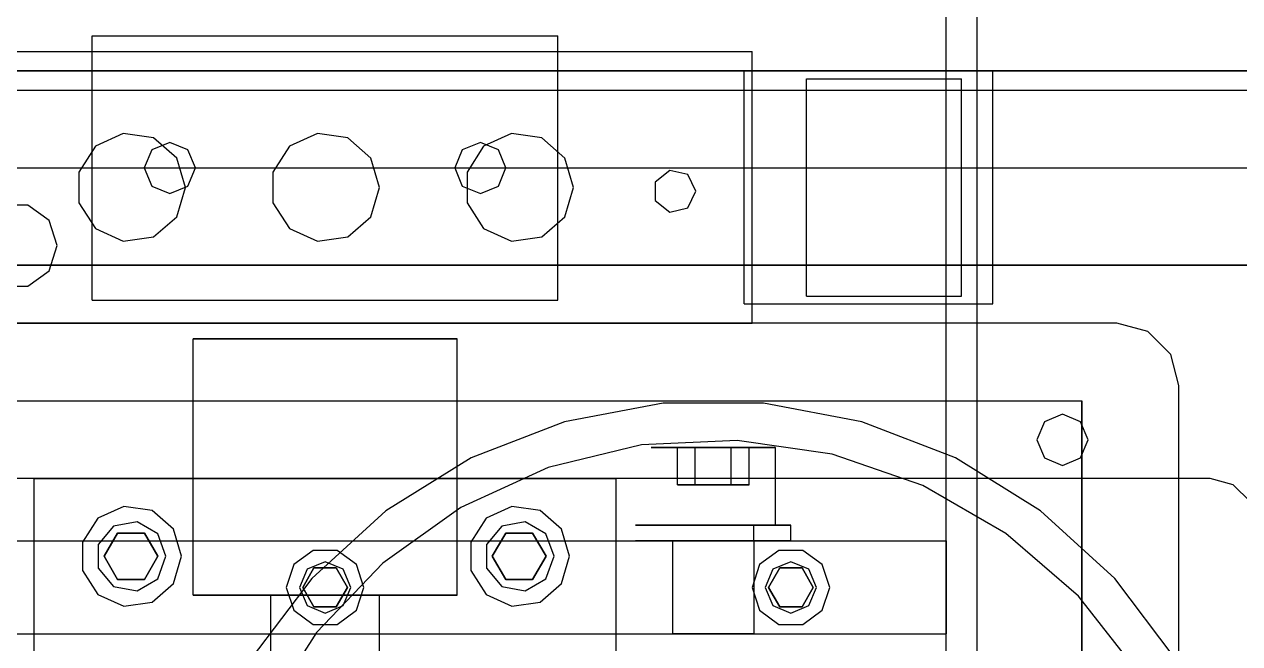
# Model space of a CAD drawing. Header units: millimetres. Extents: x -201 to 3037, y -406 to 3230.
# Drawn here: x 251.2 to 407.8, y 2638.8 to 2718.5 of the extents above; entities that cross this region are included whole.
import ezdxf

# ---------------------------------------------------------------- set-up
doc = ezdxf.new("R2010")
doc.units = ezdxf.units.MM
doc.layers.add('HIDDEN', color=8, linetype='Continuous')
doc.layers.add('VISIBLE', color=7, linetype='Continuous')

msp = doc.modelspace()

# ---------------------------------------------------------------- linework, layer by layer
at = {"layer": 'HIDDEN'}
for points in [[(370, 2060), (370, 2890)], [(370, 2060), (370, 2890)], [(374, 2060), (374, 2890)], [(374, 2060), (374, 2890)], [(260, 2683), (260, 2717)], [(260, 2683), (260, 2717)], [(260, 2717), (320, 2717)], [(260, 2717), (320, 2717)], [(320, 2683), (320, 2717)], [(320, 2683), (320, 2717)], [(235, 2715), (345, 2715)], [(345, 2680), (345, 2715)], [(1140, 2712.5), (90, 2712.5)], [(90, 2712.5), (1140, 2712.5)], [(1140, 2712.5), (90, 2712.5)], [(150, 2712.5), (430, 2712.5)], [(344, 2682.5), (344, 2712.5)], [(344, 2682.5), (344, 2712.5)], [(344, 2712.5), (376, 2712.5)], [(344, 2712.5), (345, 2712.5)], [(376, 2682.5), (376, 2712.5)], [(352, 2683.5), (352, 2711.5)], [(352, 2711.5), (372, 2711.5)], [(372, 2683.5), (372, 2711.5)], [(230, 2710), (450, 2710)], [(230, 2710), (450, 2710)], [(272, 2697.5), (270.89, 2701.28), (267.91, 2703.87), (264, 2704.43), (260.42, 2702.79), (258.28, 2699.47), (258.28, 2695.53), (260.42, 2692.21), (264, 2690.57), (267.91, 2691.13), (270.89, 2693.72), (272, 2697.5)], [(297, 2697.5), (295.89, 2701.28), (292.91, 2703.87), (289, 2704.43), (285.42, 2702.79), (283.28, 2699.47), (283.28, 2695.53), (285.42, 2692.21), (289, 2690.57), (292.91, 2691.13), (295.89, 2693.72), (297, 2697.5)], [(322, 2697.5), (320.89, 2701.28), (317.91, 2703.87), (314, 2704.43), (310.42, 2702.79), (308.28, 2699.47), (308.28, 2695.53), (310.42, 2692.21), (314, 2690.57), (317.91, 2691.13), (320.89, 2693.72), (322, 2697.5)], [(273.3, 2700), (272.33, 2702.33), (270, 2703.3), (267.67, 2702.33), (266.7, 2700), (267.67, 2697.67), (270, 2696.7), (272.33, 2697.67), (273.3, 2700)], [(273.3, 2700), (272.33, 2702.33), (270, 2703.3), (267.67, 2702.33), (266.7, 2700), (267.67, 2697.67), (270, 2696.7), (272.33, 2697.67), (273.3, 2700)], [(313.3, 2700), (312.33, 2702.33), (310, 2703.3), (307.67, 2702.33), (306.7, 2700), (307.67, 2697.67), (310, 2696.7), (312.33, 2697.67), (313.3, 2700)], [(313.3, 2700), (312.33, 2702.33), (310, 2703.3), (307.67, 2702.33), (306.7, 2700), (307.67, 2697.67), (310, 2696.7), (312.33, 2697.67), (313.3, 2700)], [(240, 2700), (440, 2700)], [(240, 2700), (440, 2700)], [(337.75, 2697), (336.71, 2699.15), (334.39, 2699.68), (332.52, 2698.19), (332.52, 2695.81), (334.39, 2694.32), (336.71, 2694.85), (337.75, 2697)], [(337.75, 2697), (336.71, 2699.15), (334.39, 2699.68), (332.52, 2698.19), (332.52, 2695.81), (334.39, 2694.32), (336.71, 2694.85), (337.75, 2697)], [(255.5, 2690), (254.45, 2693.23), (251.7, 2695.23), (248.3, 2695.23), (245.55, 2693.23), (244.5, 2690), (245.55, 2686.77), (248.3, 2684.77), (251.7, 2684.77), (254.45, 2686.77), (255.5, 2690)], [(255.5, 2690), (254.45, 2693.23), (251.7, 2695.23), (248.3, 2695.23), (245.55, 2693.23), (244.5, 2690), (245.55, 2686.77), (248.3, 2684.77), (251.7, 2684.77), (254.45, 2686.77), (255.5, 2690)], [(1140, 2687.5), (90, 2687.5)], [(90, 2687.5), (1140, 2687.5)], [(1140, 2687.5), (90, 2687.5)], [(150, 2687.5), (430, 2687.5)], [(260, 2683), (320, 2683)], [(260, 2683), (320, 2683)], [(344, 2682.5), (376, 2682.5)], [(344, 2682.5), (345, 2682.5)], [(352, 2683.5), (372, 2683.5)], [(392, 2680), (188, 2680)], [(392, 2680), (188, 2680)], [(235, 2680), (345, 2680)], [(400, 2672), (398.93, 2676), (396, 2678.93), (392, 2680)], [(400, 2672), (398.93, 2676), (396, 2678.93), (392, 2680)], [(307, 2678), (306.57, 2678), (305.32, 2678), (303.29, 2678), (300.6, 2678), (297.38, 2678), (293.78, 2678), (290, 2678), (286.22, 2678), (282.62, 2678), (279.4, 2678), (276.71, 2678), (274.68, 2678), (273.43, 2678), (273, 2678)], [(273, 2678), (273.11, 2678), (273.43, 2678), (273.95, 2678), (274.68, 2678), (275.61, 2678), (276.71, 2678), (277.98, 2678), (279.4, 2678), (280.96, 2678), (282.62, 2678), (284.39, 2678), (286.22, 2678), (288.1, 2678), (290, 2678)], [(307, 2678), (306.57, 2678), (305.32, 2678), (303.29, 2678), (300.6, 2678), (297.38, 2678), (293.78, 2678), (290, 2678), (286.22, 2678), (282.62, 2678), (279.4, 2678), (276.71, 2678), (274.68, 2678), (273.43, 2678), (273, 2678)], [(290, 2678), (291.9, 2678), (293.78, 2678), (295.61, 2678), (297.38, 2678), (299.04, 2678), (300.6, 2678), (302.02, 2678), (303.29, 2678), (304.39, 2678), (305.32, 2678), (306.05, 2678), (306.57, 2678), (306.89, 2678), (307, 2678)], [(400, 2528), (400, 2672)], [(400, 2528), (400, 2672)], [(192.5, 2670), (387.5, 2670)], [(192.5, 2670), (387.5, 2670)], [(399.52, 2636.85), (391.73, 2647.16), (382.18, 2655.86), (371.2, 2662.66), (359.16, 2667.33), (346.46, 2669.7), (333.54, 2669.7), (320.84, 2667.33), (308.8, 2662.66), (297.82, 2655.86), (288.27, 2647.16), (280.48, 2636.85)], [(399.52, 2636.85), (391.73, 2647.16), (382.18, 2655.86), (371.2, 2662.66), (359.16, 2667.33), (346.46, 2669.7), (333.54, 2669.7), (320.84, 2667.33), (308.8, 2662.66), (297.82, 2655.86), (288.27, 2647.16), (280.48, 2636.85)], [(387.5, 2664), (387.5, 2664.67), (387.5, 2665.34), (387.5, 2665.98), (387.5, 2666.6), (387.5, 2667.19), (387.5, 2667.74), (387.5, 2668.24), (387.5, 2668.69), (387.5, 2669.08), (387.5, 2669.41), (387.5, 2669.66), (387.5, 2669.85), (387.5, 2669.96), (387.5, 2670)], [(387.5, 2670), (387.5, 2669.99), (387.5, 2669.96), (387.5, 2669.9), (387.5, 2669.83), (387.5, 2669.73), (387.5, 2669.61), (387.5, 2669.47), (387.5, 2669.31), (387.5, 2669.14), (387.5, 2668.94), (387.5, 2668.73), (387.5, 2668.49), (387.5, 2668.25), (387.5, 2667.98)], [(388.3, 2665), (387.33, 2667.33), (385, 2668.3), (382.67, 2667.33), (381.7, 2665), (382.67, 2662.67), (385, 2661.7), (387.33, 2662.67), (388.3, 2665)], [(388.3, 2665), (387.33, 2667.33), (385, 2668.3), (382.67, 2667.33), (381.7, 2665), (382.67, 2662.67), (385, 2661.7), (387.33, 2662.67), (388.3, 2665)], [(387.5, 2667.98), (387.5, 2609.7)], [(394.68, 2635.14), (387.04, 2644.86), (377.7, 2652.95), (367, 2659.13), (355.32, 2663.17), (343.09, 2664.93), (330.75, 2664.34), (318.74, 2661.43), (307.5, 2656.29), (297.43, 2649.12), (288.91, 2640.18), (282.23, 2629.78)], [(394.68, 2635.14), (387.04, 2644.86), (377.7, 2652.95), (367, 2659.13), (355.32, 2663.17), (343.09, 2664.93), (330.75, 2664.34), (318.74, 2661.43), (307.5, 2656.29), (297.43, 2649.12), (288.91, 2640.18), (282.23, 2629.78)], [(348, 2664), (347.8, 2664), (347.21, 2664), (346.25, 2664), (344.99, 2664), (343.47, 2664), (341.78, 2664), (340, 2664), (338.22, 2664), (336.53, 2664), (335.01, 2664), (333.75, 2664), (332.79, 2664), (332.2, 2664), (332, 2664)], [(332, 2664), (332.2, 2664), (332.79, 2664), (333.75, 2664), (335.01, 2664), (336.53, 2664), (338.22, 2664), (340, 2664), (341.78, 2664), (343.47, 2664), (344.99, 2664), (346.25, 2664), (347.21, 2664), (347.8, 2664), (348, 2664)], [(335.38, 2664), (337.69, 2664)], [(337.69, 2664), (335.38, 2664)], [(335.38, 2659.2), (335.38, 2664)], [(337.69, 2664), (342.31, 2664)], [(342.31, 2664), (337.69, 2664)], [(337.69, 2659.2), (337.69, 2664)], [(337.69, 2659.2), (337.69, 2664)], [(344.62, 2664), (342.31, 2664)], [(342.31, 2664), (344.62, 2664)], [(342.31, 2659.2), (342.31, 2664)], [(342.31, 2659.2), (342.31, 2664)], [(344.62, 2659.2), (344.62, 2664)], [(348, 2654), (348, 2664)], [(387.5, 2536), (387.5, 2664)], [(404, 2660), (176, 2660)], [(404, 2660), (176, 2660)], [(252.5, 2540), (252.5, 2660)], [(252.5, 2660), (327.5, 2660)], [(273, 2660), (307, 2660)], [(327.5, 2540), (327.5, 2660)], [(337.69, 2659.2), (335.38, 2659.2)], [(335.38, 2659.2), (337.69, 2659.2)], [(342.31, 2659.2), (337.69, 2659.2)], [(337.69, 2659.2), (342.31, 2659.2)], [(342.31, 2659.2), (344.62, 2659.2)], [(344.62, 2659.2), (342.31, 2659.2)], [(410, 2654), (409.2, 2657), (407, 2659.2), (404, 2660)], [(410, 2654), (409.2, 2657), (407, 2659.2), (404, 2660)], [(271.5, 2650), (270.47, 2653.51), (267.7, 2655.91), (264.07, 2656.43), (260.74, 2654.91), (258.76, 2651.83), (258.76, 2648.17), (260.74, 2645.09), (264.07, 2643.57), (267.7, 2644.09), (270.47, 2646.49), (271.5, 2650)], [(321.5, 2650), (320.47, 2653.51), (317.7, 2655.91), (314.07, 2656.43), (310.74, 2654.91), (308.76, 2651.83), (308.76, 2648.17), (310.74, 2645.09), (314.07, 2643.57), (317.7, 2644.09), (320.47, 2646.49), (321.5, 2650)], [(269.5, 2650), (268.45, 2652.89), (265.78, 2654.43), (262.75, 2653.9), (260.77, 2651.54), (260.77, 2648.46), (262.75, 2646.1), (265.78, 2645.57), (268.45, 2647.11), (269.5, 2650)], [(269.5, 2650), (268.45, 2652.89), (265.78, 2654.43), (262.75, 2653.9), (260.77, 2651.54), (260.77, 2648.46), (262.75, 2646.1), (265.78, 2645.57), (268.45, 2647.11), (269.5, 2650)], [(269.5, 2650), (268.45, 2652.89), (265.78, 2654.43), (262.75, 2653.9), (260.77, 2651.54), (260.77, 2648.46), (262.75, 2646.1), (265.78, 2645.57), (268.45, 2647.11), (269.5, 2650)], [(269.5, 2650), (268.45, 2652.89), (265.78, 2654.43), (262.75, 2653.9), (260.77, 2651.54), (260.77, 2648.46), (262.75, 2646.1), (265.78, 2645.57), (268.45, 2647.11), (269.5, 2650)], [(319.5, 2650), (318.45, 2652.89), (315.78, 2654.43), (312.75, 2653.9), (310.77, 2651.54), (310.77, 2648.46), (312.75, 2646.1), (315.78, 2645.57), (318.45, 2647.11), (319.5, 2650)], [(319.5, 2650), (318.45, 2652.89), (315.78, 2654.43), (312.75, 2653.9), (310.77, 2651.54), (310.77, 2648.46), (312.75, 2646.1), (315.78, 2645.57), (318.45, 2647.11), (319.5, 2650)], [(319.5, 2650), (318.45, 2652.89), (315.78, 2654.43), (312.75, 2653.9), (310.77, 2651.54), (310.77, 2648.46), (312.75, 2646.1), (315.78, 2645.57), (318.45, 2647.11), (319.5, 2650)], [(319.5, 2650), (318.45, 2652.89), (315.78, 2654.43), (312.75, 2653.9), (310.77, 2651.54), (310.77, 2648.46), (312.75, 2646.1), (315.78, 2645.57), (318.45, 2647.11), (319.5, 2650)], [(350, 2654), (349.75, 2654), (349.01, 2654), (347.82, 2654), (346.23, 2654), (344.34, 2654), (342.23, 2654), (340, 2654), (337.77, 2654), (335.66, 2654), (333.77, 2654), (332.18, 2654), (330.99, 2654), (330.25, 2654), (330, 2654)], [(330, 2654), (330.25, 2654), (330.99, 2654), (332.18, 2654), (333.77, 2654), (335.66, 2654), (337.77, 2654), (340, 2654), (342.23, 2654), (344.34, 2654), (346.23, 2654), (347.82, 2654), (349.01, 2654), (349.75, 2654), (350, 2654)], [(348, 2654), (347.8, 2654), (347.21, 2654), (346.25, 2654), (344.99, 2654), (343.47, 2654), (341.78, 2654), (340, 2654), (338.22, 2654), (336.53, 2654), (335.01, 2654), (333.75, 2654), (332.79, 2654), (332.2, 2654), (332, 2654)], [(332, 2654), (332.2, 2654), (332.79, 2654), (333.75, 2654), (335.01, 2654), (336.53, 2654), (338.22, 2654), (340, 2654), (341.78, 2654), (343.47, 2654), (344.99, 2654), (346.25, 2654), (347.21, 2654), (347.8, 2654), (348, 2654)], [(345.25, 2654), (345.12, 2654), (344.73, 2654), (344.1, 2654), (343.27, 2654), (342.28, 2654), (341.17, 2654), (340, 2654), (338.83, 2654), (337.72, 2654), (336.73, 2654), (335.9, 2654), (335.27, 2654), (334.88, 2654), (334.75, 2654)], [(334.75, 2654), (334.88, 2654), (335.27, 2654), (335.9, 2654), (336.73, 2654), (337.72, 2654), (338.83, 2654), (340, 2654), (341.17, 2654), (342.28, 2654), (343.27, 2654), (344.1, 2654), (344.73, 2654), (345.12, 2654), (345.25, 2654)], [(345.25, 2652), (345.25, 2654)], [(350, 2652), (350, 2654)], [(263.27, 2653), (261.54, 2650)], [(266.73, 2653), (263.27, 2653)], [(268.46, 2650), (266.73, 2653)], [(313.27, 2653), (311.54, 2650)], [(316.73, 2653), (313.27, 2653)], [(318.46, 2650), (316.73, 2653)], [(210, 2652), (370, 2652)], [(210, 2652), (370, 2652)], [(295, 2646), (294.05, 2648.94), (291.55, 2650.76), (288.45, 2650.76), (285.95, 2648.94), (285, 2646), (285.95, 2643.06), (288.45, 2641.24), (291.55, 2641.24), (294.05, 2643.06), (295, 2646)], [(295, 2646), (294.05, 2648.94), (291.55, 2650.76), (288.45, 2650.76), (285.95, 2648.94), (285, 2646), (285.95, 2643.06), (288.45, 2641.24), (291.55, 2641.24), (294.05, 2643.06), (295, 2646)], [(350, 2652), (349.75, 2652), (349.01, 2652), (347.82, 2652), (346.23, 2652), (344.34, 2652), (342.23, 2652), (340, 2652), (337.77, 2652), (335.66, 2652), (333.77, 2652), (332.18, 2652), (330.99, 2652), (330.25, 2652), (330, 2652)], [(330, 2652), (330.25, 2652), (330.99, 2652), (332.18, 2652), (333.77, 2652), (335.66, 2652), (337.77, 2652), (340, 2652), (342.23, 2652), (344.34, 2652), (346.23, 2652), (347.82, 2652), (349.01, 2652), (349.75, 2652), (350, 2652)], [(345.25, 2652), (345.12, 2652), (344.73, 2652), (344.1, 2652), (343.27, 2652), (342.28, 2652), (341.17, 2652), (340, 2652), (338.83, 2652), (337.72, 2652), (336.73, 2652), (335.9, 2652), (335.27, 2652), (334.88, 2652), (334.75, 2652)], [(334.75, 2652), (334.88, 2652), (335.27, 2652), (335.9, 2652), (336.73, 2652), (337.72, 2652), (338.83, 2652), (340, 2652), (341.17, 2652), (342.28, 2652), (343.27, 2652), (344.1, 2652), (344.73, 2652), (345.12, 2652), (345.25, 2652)], [(334.75, 2652), (334.75, 2640)], [(334.75, 2652), (334.75, 2640)], [(345.25, 2652), (345.12, 2652), (344.73, 2652), (344.1, 2652), (343.27, 2652), (342.28, 2652), (341.17, 2652), (340, 2652), (338.83, 2652), (337.72, 2652), (336.73, 2652), (335.9, 2652), (335.27, 2652), (334.88, 2652), (334.75, 2652)], [(334.75, 2652), (334.88, 2652), (335.27, 2652), (335.9, 2652), (336.73, 2652), (337.72, 2652), (338.83, 2652), (340, 2652), (341.17, 2652), (342.28, 2652), (343.27, 2652), (344.1, 2652), (344.73, 2652), (345.12, 2652), (345.25, 2652)], [(355, 2646), (354.05, 2648.94), (351.55, 2650.76), (348.45, 2650.76), (345.95, 2648.94), (345, 2646), (345.95, 2643.06), (348.45, 2641.24), (351.55, 2641.24), (354.05, 2643.06), (355, 2646)], [(355, 2646), (354.05, 2648.94), (351.55, 2650.76), (348.45, 2650.76), (345.95, 2648.94), (345, 2646), (345.95, 2643.06), (348.45, 2641.24), (351.55, 2641.24), (354.05, 2643.06), (355, 2646)], [(345.25, 2652), (345.25, 2640)], [(345.25, 2652), (345.25, 2640)], [(370, 2652), (370, 2640)], [(370, 2652), (370, 2640)], [(261.54, 2650), (263.27, 2647)], [(266.73, 2647), (268.46, 2650)], [(293.3, 2646), (292.33, 2648.33), (290, 2649.3), (287.67, 2648.33), (286.7, 2646), (287.67, 2643.67), (290, 2642.7), (292.33, 2643.67), (293.3, 2646)], [(293.3, 2646), (292.33, 2648.33), (290, 2649.3), (287.67, 2648.33), (286.7, 2646), (287.67, 2643.67), (290, 2642.7), (292.33, 2643.67), (293.3, 2646)], [(311.54, 2650), (313.27, 2647)], [(316.73, 2647), (318.46, 2650)], [(353.3, 2646), (352.33, 2648.33), (350, 2649.3), (347.67, 2648.33), (346.7, 2646), (347.67, 2643.67), (350, 2642.7), (352.33, 2643.67), (353.3, 2646)], [(353.3, 2646), (352.33, 2648.33), (350, 2649.3), (347.67, 2648.33), (346.7, 2646), (347.67, 2643.67), (350, 2642.7), (352.33, 2643.67), (353.3, 2646)], [(287.11, 2646), (288.56, 2648.5)], [(288.56, 2648.5), (287.11, 2646)], [(288.56, 2648.5), (291.44, 2648.5)], [(291.44, 2648.5), (288.56, 2648.5)], [(291.44, 2648.5), (292.89, 2646)], [(292.89, 2646), (291.44, 2648.5)], [(347.11, 2646), (348.56, 2648.5)], [(348.56, 2648.5), (347.11, 2646)], [(348.56, 2648.5), (351.44, 2648.5)], [(351.44, 2648.5), (348.56, 2648.5)], [(351.44, 2648.5), (352.89, 2646)], [(352.89, 2646), (351.44, 2648.5)], [(263.27, 2647), (266.73, 2647)], [(313.27, 2647), (316.73, 2647)], [(307, 2645), (306.57, 2645), (305.32, 2645), (303.29, 2645), (300.6, 2645), (297.38, 2645), (293.78, 2645), (290, 2645), (286.22, 2645), (282.62, 2645), (279.4, 2645), (276.71, 2645), (274.68, 2645), (273.43, 2645), (273, 2645)], [(273, 2645), (273.11, 2645), (273.43, 2645), (273.95, 2645), (274.68, 2645), (275.61, 2645), (276.71, 2645), (277.98, 2645), (279.4, 2645), (280.96, 2645), (282.62, 2645), (284.39, 2645), (286.22, 2645), (288.1, 2645), (290, 2645)], [(307, 2645), (306.57, 2645), (305.32, 2645), (303.29, 2645), (300.6, 2645), (297.38, 2645), (293.78, 2645), (290, 2645), (286.22, 2645), (282.62, 2645), (279.4, 2645), (276.71, 2645), (274.68, 2645), (273.43, 2645), (273, 2645)], [(297, 2645), (296.82, 2645), (296.31, 2645), (295.47, 2645), (294.36, 2645), (293.04, 2645), (291.56, 2645), (290, 2645), (288.44, 2645), (286.96, 2645), (285.64, 2645), (284.53, 2645), (283.69, 2645), (283.18, 2645), (283, 2645)], [(283, 2645), (283.04, 2645), (283.18, 2645), (283.39, 2645), (283.69, 2645), (284.07, 2645), (284.53, 2645), (285.05, 2645), (285.64, 2645), (286.28, 2645), (286.96, 2645), (287.69, 2645), (288.44, 2645), (289.22, 2645), (290, 2645)], [(297, 2645), (296.82, 2645), (296.31, 2645), (295.47, 2645), (294.36, 2645), (293.04, 2645), (291.56, 2645), (290, 2645), (288.44, 2645), (286.96, 2645), (285.64, 2645), (284.53, 2645), (283.69, 2645), (283.18, 2645), (283, 2645)], [(283, 2645), (283.04, 2645), (283.18, 2645), (283.39, 2645), (283.69, 2645), (284.07, 2645), (284.53, 2645), (285.05, 2645), (285.64, 2645), (286.28, 2645), (286.96, 2645), (287.69, 2645), (288.44, 2645), (289.22, 2645), (290, 2645)], [(288.56, 2643.5), (287.11, 2646)], [(287.11, 2646), (288.56, 2643.5)], [(290, 2645), (290.78, 2645), (291.56, 2645), (292.31, 2645), (293.04, 2645), (293.72, 2645), (294.36, 2645), (294.95, 2645), (295.47, 2645), (295.93, 2645), (296.31, 2645), (296.61, 2645), (296.82, 2645), (296.96, 2645), (297, 2645)], [(290, 2645), (290.78, 2645), (291.56, 2645), (292.31, 2645), (293.04, 2645), (293.72, 2645), (294.36, 2645), (294.95, 2645), (295.47, 2645), (295.93, 2645), (296.31, 2645), (296.61, 2645), (296.82, 2645), (296.96, 2645), (297, 2645)], [(290, 2645), (291.9, 2645), (293.78, 2645), (295.61, 2645), (297.38, 2645), (299.04, 2645), (300.6, 2645), (302.02, 2645), (303.29, 2645), (304.39, 2645), (305.32, 2645), (306.05, 2645), (306.57, 2645), (306.89, 2645), (307, 2645)], [(292.89, 2646), (291.44, 2643.5)], [(291.44, 2643.5), (292.89, 2646)], [(348.56, 2643.5), (347.11, 2646)], [(347.11, 2646), (348.56, 2643.5)], [(352.89, 2646), (351.44, 2643.5)], [(351.44, 2643.5), (352.89, 2646)], [(291.44, 2643.5), (288.56, 2643.5)], [(288.56, 2643.5), (291.44, 2643.5)], [(351.44, 2643.5), (348.56, 2643.5)], [(348.56, 2643.5), (351.44, 2643.5)], [(210, 2640), (370, 2640)], [(210, 2640), (370, 2640)], [(210, 2640), (370, 2640)], [(210, 2640), (370, 2640)], [(345.25, 2640), (345.12, 2640), (344.73, 2640), (344.1, 2640), (343.27, 2640), (342.28, 2640), (341.17, 2640), (340, 2640), (338.83, 2640), (337.72, 2640), (336.73, 2640), (335.9, 2640), (335.27, 2640), (334.88, 2640), (334.75, 2640)], [(334.75, 2640), (334.88, 2640), (335.27, 2640), (335.9, 2640), (336.73, 2640), (337.72, 2640), (338.83, 2640), (340, 2640), (341.17, 2640), (342.28, 2640), (343.27, 2640), (344.1, 2640), (344.73, 2640), (345.12, 2640), (345.25, 2640)], [(370, 2560), (370, 2640)], [(370, 2560), (370, 2640)]]:
    msp.add_lwpolyline(points, dxfattribs=at)
at = {"layer": 'VISIBLE'}
for points in [[(235, 2715), (345, 2715)], [(345, 2680), (345, 2715)], [(345, 2712.5), (376, 2712.5)], [(376, 2682.5), (376, 2712.5)], [(352, 2683.5), (352, 2711.5)], [(352, 2711.5), (372, 2711.5)], [(372, 2683.5), (372, 2711.5)], [(272, 2697.5), (270.89, 2701.28), (267.91, 2703.87), (264, 2704.43), (260.42, 2702.79), (258.28, 2699.47), (258.28, 2695.53), (260.42, 2692.21), (264, 2690.57), (267.91, 2691.13), (270.89, 2693.72), (272, 2697.5)], [(297, 2697.5), (295.89, 2701.28), (292.91, 2703.87), (289, 2704.43), (285.42, 2702.79), (283.28, 2699.47), (283.28, 2695.53), (285.42, 2692.21), (289, 2690.57), (292.91, 2691.13), (295.89, 2693.72), (297, 2697.5)], [(322, 2697.5), (320.89, 2701.28), (317.91, 2703.87), (314, 2704.43), (310.42, 2702.79), (308.28, 2699.47), (308.28, 2695.53), (310.42, 2692.21), (314, 2690.57), (317.91, 2691.13), (320.89, 2693.72), (322, 2697.5)], [(345, 2682.5), (376, 2682.5)], [(352, 2683.5), (372, 2683.5)], [(235, 2680), (345, 2680)], [(273, 2678), (273.11, 2678), (273.43, 2678), (273.95, 2678), (274.68, 2678), (275.61, 2678), (276.71, 2678), (277.98, 2678), (279.4, 2678), (280.96, 2678), (282.62, 2678), (284.39, 2678), (286.22, 2678), (288.1, 2678), (290, 2678)], [(273, 2645), (273, 2678)], [(290, 2678), (291.9, 2678), (293.78, 2678), (295.61, 2678), (297.38, 2678), (299.04, 2678), (300.6, 2678), (302.02, 2678), (303.29, 2678), (304.39, 2678), (305.32, 2678), (306.05, 2678), (306.57, 2678), (306.89, 2678), (307, 2678)], [(307, 2645), (307, 2678)], [(252.5, 2633.5), (252.5, 2660)], [(252.5, 2660), (273, 2660)], [(307, 2660), (327.5, 2660)], [(327.5, 2633.5), (327.5, 2660)], [(271.5, 2650), (270.47, 2653.51), (267.7, 2655.91), (264.07, 2656.43), (260.74, 2654.91), (258.76, 2651.83), (258.76, 2648.17), (260.74, 2645.09), (264.07, 2643.57), (267.7, 2644.09), (270.47, 2646.49), (271.5, 2650)], [(321.5, 2650), (320.47, 2653.51), (317.7, 2655.91), (314.07, 2656.43), (310.74, 2654.91), (308.76, 2651.83), (308.76, 2648.17), (310.74, 2645.09), (314.07, 2643.57), (317.7, 2644.09), (320.47, 2646.49), (321.5, 2650)], [(261.54, 2650), (263.27, 2653)], [(263.27, 2653), (266.73, 2653)], [(266.73, 2653), (268.46, 2650)], [(311.54, 2650), (313.27, 2653)], [(313.27, 2653), (316.73, 2653)], [(316.73, 2653), (318.46, 2650)], [(263.27, 2647), (261.54, 2650)], [(268.46, 2650), (266.73, 2647)], [(313.27, 2647), (311.54, 2650)], [(318.46, 2650), (316.73, 2647)], [(266.73, 2647), (263.27, 2647)], [(316.73, 2647), (313.27, 2647)], [(273, 2645), (273.11, 2645), (273.43, 2645), (273.95, 2645), (274.68, 2645), (275.61, 2645), (276.71, 2645), (277.98, 2645), (279.4, 2645), (280.96, 2645), (282.62, 2645), (284.39, 2645), (286.22, 2645), (288.1, 2645), (290, 2645)], [(283, 2637.5), (283, 2645)], [(290, 2645), (291.9, 2645), (293.78, 2645), (295.61, 2645), (297.38, 2645), (299.04, 2645), (300.6, 2645), (302.02, 2645), (303.29, 2645), (304.39, 2645), (305.32, 2645), (306.05, 2645), (306.57, 2645), (306.89, 2645), (307, 2645)], [(297, 2637.5), (297, 2645)]]:
    msp.add_lwpolyline(points, dxfattribs=at)

doc.saveas('drawing.dxf')
